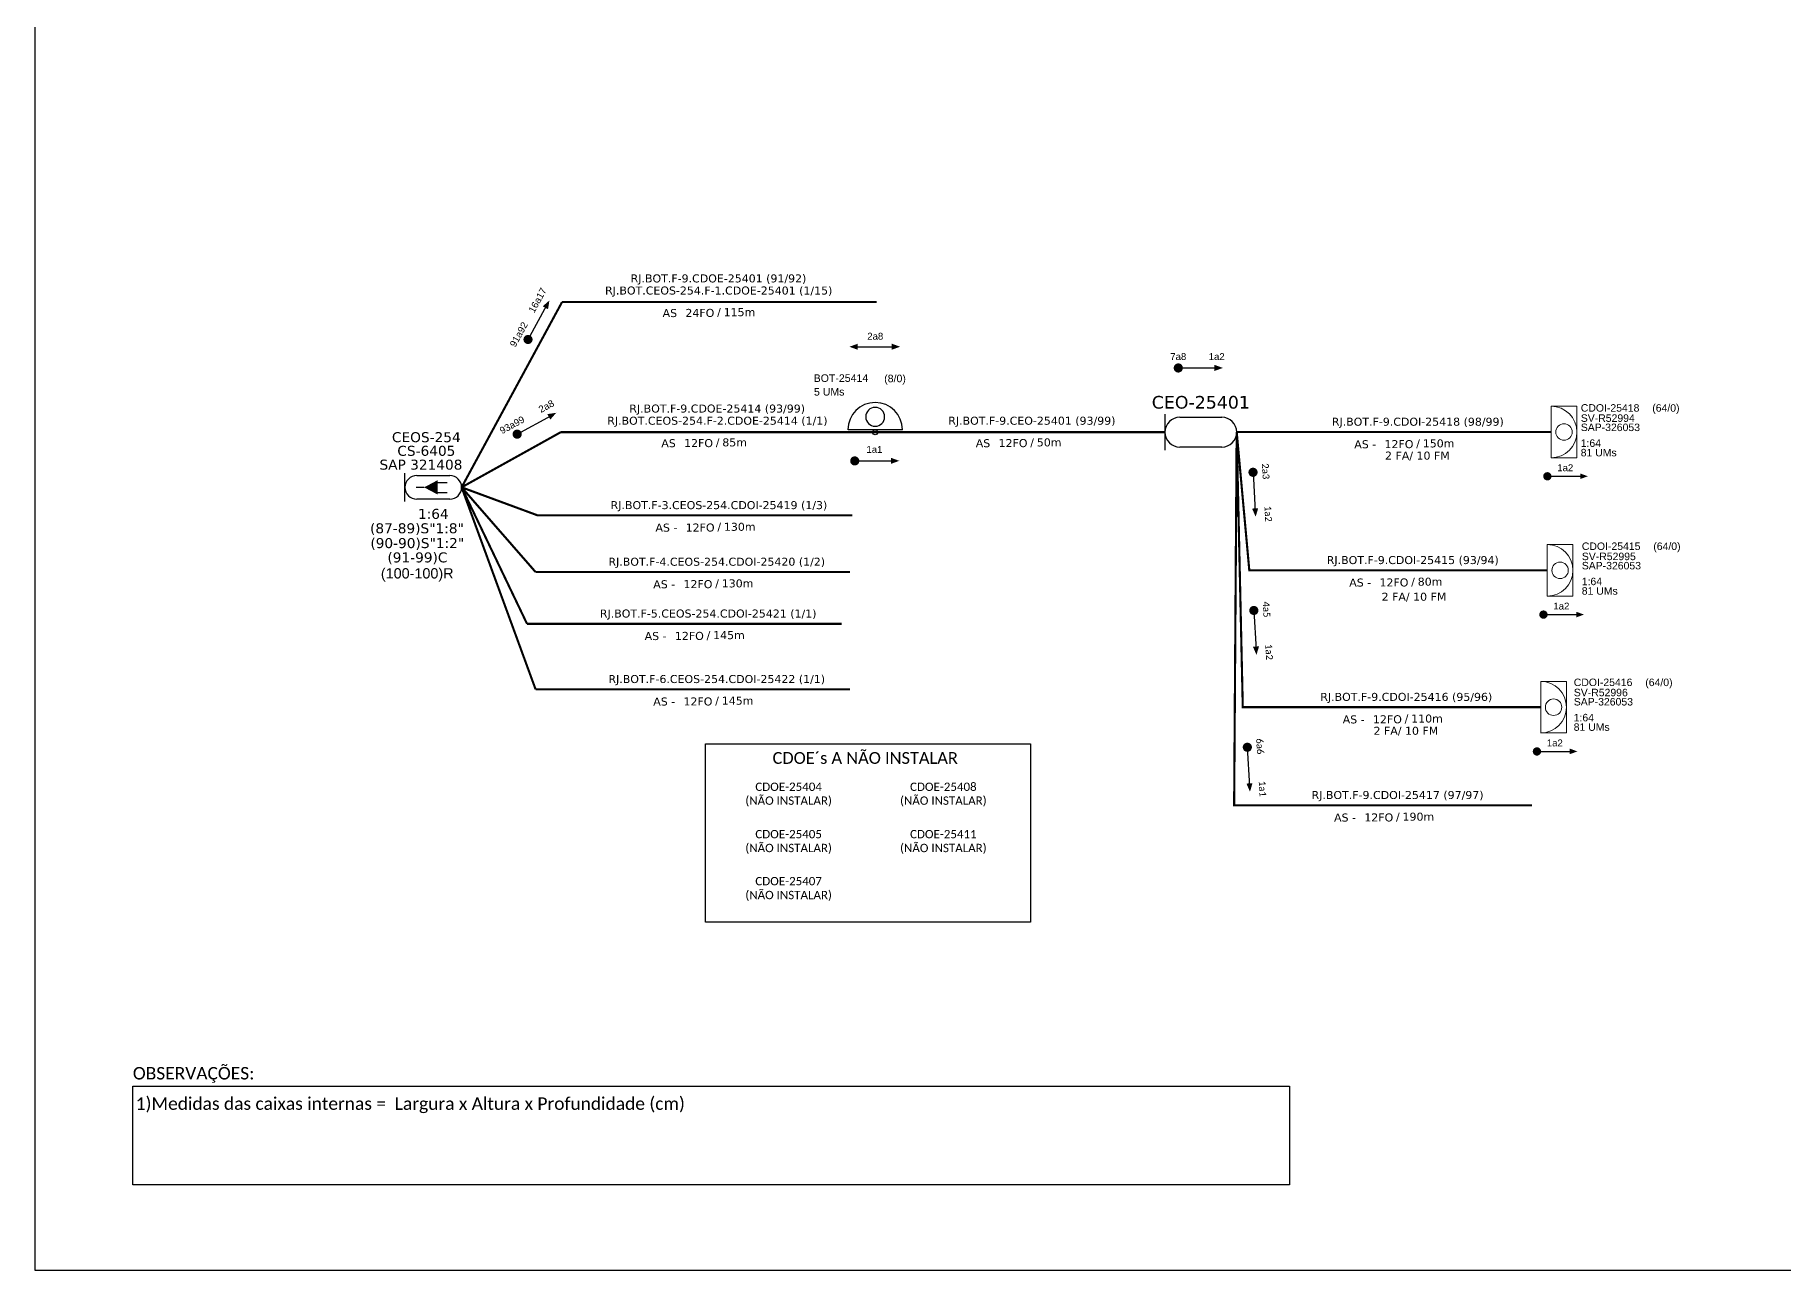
# Model space of a CAD drawing. Extents: x -4 to 1788, y 1 to 595.
# Drawn here: x -3.8 to 416.7, y 1.3 to 298.3 of the extents above; entities that cross this region are included whole.
import ezdxf
from ezdxf.enums import TextEntityAlignment as Align

# ---------------------------------------------------------------- set-up
doc = ezdxf.new("R2010")
doc.units = 0
for name, color, linetype, lineweight in [("20.0-LEGENDA DOS CDO'S", 1, 'Continuous', 0), ('20.1-CDO_INTERIOR', 1, 'Continuous', 0), ('20.2-CDO_POSTE', 1, 'Continuous', 5), ('40.1-ETIQUETAS', 1, 'Continuous', 20)]:
    doc.layers.add(name, color=color, linetype=linetype, lineweight=lineweight)
for name, color, linetype in [('20.4-CEOS', 1, 'Continuous'), ('20.5-CEO', 1, 'Continuous'), ('CAP a instalar', 1, 'Continuous'), ('PROJETO_FTTH', 1, 'Continuous'), ('SETA', 7, 'Continuous'), ('UNIFILAR', 7, 'Continuous')]:
    doc.layers.add(name, color=color, linetype=linetype)
doc.styles.add('ARIAL', font='arial.ttf')
doc.styles.add('MtXpl_Calibri', font='calibri.ttf')
doc.styles.add('siredit', font='verdana.ttf')
doc.styles.add('WMF-Calibri0', font='calibri.ttf')
doc.linetypes.add('FENCELINE1', pattern='A,0.25,-0.1,[133,ltypeshp.shx,S=0.1,R=0,X=-0.1,Y=0],-0.1,1', length=1.45)

# ---------------------------------------------------------------- blocks, each defined once
blk = doc.blocks.new('CEOS_RP_CT_DRT')
at = {"layer": '20.4-CEOS', "color": 0}
for p, q in [((-4.54, 1.19), (-1.19, 1.19)), ((-1.19, -1.19), (-4.54, -1.19))]:
    blk.add_line(p, q, dxfattribs=at)
for points in [[(-5.73, -1.43), (-5.73, 1.44)], [(-3.79, 0), (-4.59, 0)], [(-2.47, 0.48), (-1.45, 0.48)], [(-2.47, -0.52), (-1.45, -0.52)]]:
    blk.add_lwpolyline(points, dxfattribs=at)
blk.add_lwpolyline([(-3.79, 0, 0, 1.47, 0), (-2.41, 0, 1.47, 1.47, 0)], format="xyseb", dxfattribs=at)
for centre, start, end in [((-4.54, 0), 90, 270), ((-1.19, 0), 270, 90)]:
    blk.add_arc(centre, 1.19, start, end, dxfattribs=at)
at = {"layer": '20.4-CEOS', "color": 7, "style": 'siredit'}
for tag, p in [('Nº_DA_CEOS', (-2.86, 5.6)), ('LOCAL', (-2.86, 4.24)), ('SAP', (-2.86, 2.78)), ('RACIO_SPLITAGEM', (-2.86, -1.88)), ('FIBRAS_SPLITTER', (-2.86, -3.58)), ('FIBRAS_TOP_C', (-2.86, -5.08)), ('RESERVA_FINAIS', (-2.86, -6.39))]:
    blk.add_attdef(tag, text='', height=1.01, dxfattribs=at).set_placement(p, align=Align.TOP_CENTER)
blk = doc.blocks.new('ETIQUETA_RS5F')
at = {"layer": '40.1-ETIQUETAS', "color": 0, "style": 'siredit'}
blk.add_text('/', height=1.5, dxfattribs=at).set_placement((1.58, -1.95), align=Align.MIDDLE_RIGHT)
for tag, p in [('ETIQUETA_R_PRIMARIA', (1.21, 4.1)), ('ETIQUETA_R_SECUNDARIA', (1.21, 2.1)), ('F_ATIVAS/F_MORTAS', (1.14, -4.24))]:
    blk.add_attdef(tag, text='', height=1.5, dxfattribs=at).set_placement(p, align=Align.MIDDLE_CENTER)
for tag, p in [('TIPO_CABO', (-6.58, -2.12)), ('CAP_CABO', (0.4, -2.09))]:
    blk.add_attdef(tag, text='', height=1.5, dxfattribs=at).set_placement(p, align=Align.MIDDLE_RIGHT)
blk.add_attdef('METROS', text='', height=1.5, dxfattribs=at).set_placement((2.14, -1.95), align=Align.MIDDLE_LEFT)
for tag, p in [('FUSÃO_1', (0.85, -8.39)), ('FUSÃO_2', (0.85, -10.6)), ('FUSÃO_3', (0.85, -12.93)), ('FUSÃO_4', (0.85, -15.14)), ('FUSÃO_5', (0.85, -17.16))]:
    blk.add_attdef(tag, text='', height=1.5, dxfattribs=at).set_placement(p, align=Align.CENTER)
blk = doc.blocks.new('CDOE-TEXTO PADRÃO')
at = {"layer": "20.0-LEGENDA DOS CDO'S", "color": 0, "style": 'ARIAL'}
for tag, p in [('CDO_N', (0.49, 7.39)), ('CORDOALHA', (0.5, 4.33)), ('SAP', (0.51, 1.67)), ('SPLITER_1', (0.59, -0.91)), ('SPLITER_2', (0.6, -3.55)), ('(XX-XX_F)S', (0.54, -8.29)), ('(XX-XX_L)S', (0.55, -10.83)), ('UMS', (0.55, -13.15))]:
    blk.add_attdef(tag, p, '', height=1.7, rotation=0.118, dxfattribs=at)
blk.add_attdef('FIBRAS_UTILIZADAS', text='', height=1.7, rotation=0.118, dxfattribs=at).set_placement((19.77, 7.43), align=Align.CENTER)
blk = doc.blocks.new('SAN')
at = {"layer": 'SETA'}
blk.add_lwpolyline([(-2.58, 0), (6.02, 0)], dxfattribs=at)
for points in [[(-2.1, -0.66), (-3.93, 0), (-2.1, 0.67)], [(5.33, 0.68), (7.16, 0.01), (5.33, -0.65)]]:
    blk.add_solid(points, dxfattribs=at)

msp = doc.modelspace()

# ---------------------------------------------------------------- linework, layer by layer
for p, q in [((-3.83, 595.26), (-3.83, 1.26)), ((-3.83, 1.26), (837.17, 1.26))]:
    msp.add_line(p, q)
at = {"color": 7}
msp.add_line((204.83, 203.33), (191.75, 203.33), dxfattribs=at)
for points, const_width in [([(114.51, 224.55, 1), (115.04, 225.51, 1)], 1.1), ([(270.65, 218.18, 1), (271.75, 218.18, 1)], 1.1), ([(111.67, 201.99, 1), (112.64, 202.52, 1)], 1.1), ([(192.82, 195.83, 1), (193.92, 195.83, 1)], 1.1), ([(289.14, 193.64, 1), (289.2, 192.54, 1)], 1.1), ([(359.48, 192.13, 1), (360.48, 192.13, 1)], 1), ([(359.48, 192.13, 1), (360.48, 192.13, 1)], 1), ([(289.34, 160.42, 1), (289.4, 159.32, 1)], 1.1), ([(358.54, 158.87, 1), (359.54, 158.87, 1)], 1), ([(358.54, 158.87, 1), (359.54, 158.87, 1)], 1), ([(287.77, 127.52, 1), (287.84, 126.42, 1)], 1.1), ([(356.97, 125.96, 1), (357.97, 125.96, 1)], 1), ([(356.97, 125.96, 1), (357.97, 125.96, 1)], 1)]:
    msp.add_lwpolyline(points, format="xyb", close=True, dxfattribs=dict(const_width=const_width))
at = {"color": 0}
msp.add_lwpolyline([(19.73, 45.46), (297.98, 45.46), (297.98, 21.75), (19.73, 21.75)], close=True, dxfattribs=at)
at = {"color": 7}
for centre, major_axis, start_param, end_param in [((198.29, 203.33), (-4.63, 4.63), 3.926991, 7.068583), ((198.29, 206.44), (1.6, 1.6), 5.497787, 11.780972), ((198.29, 202.73), (-0.428, 0.428), 3.926991, 10.210176)]:
    msp.add_ellipse(centre, major_axis=major_axis, ratio=1, start_param=start_param, end_param=end_param, dxfattribs=at)
at = {"layer": '20.1-CDO_INTERIOR', "color": 1, "lineweight": 18}
msp.add_lwpolyline([(367.08, 196.58), (367.08, 208.97), (360.88, 208.97), (360.88, 196.58)], close=True, dxfattribs=at)
msp.add_circle((363.98, 202.77), 1.98, dxfattribs=at)
msp.add_arc((360.88, 202.77), 6.2, 270, 90, dxfattribs=at)
at = {"layer": '20.5-CEO', "color": 5}
for p, q in [((271.58, 206.32), (281.65, 206.32)), ((281.65, 199.14), (271.58, 199.14))]:
    msp.add_line(p, q, dxfattribs=at)
msp.add_lwpolyline([(267.99, 207.06), (267.99, 198.4)], dxfattribs=at)
for centre, start, end in [((271.58, 202.73), 90, 270), ((281.65, 202.73), 270, 90)]:
    msp.add_arc(centre, 3.59, start, end, dxfattribs=at)
at = {"layer": '40.1-ETIQUETAS', "color": 1}
for points in [[(366.14, 163.31), (366.14, 175.71), (359.94, 175.71), (359.94, 163.31)], [(364.57, 130.41), (364.57, 142.8), (358.37, 142.8), (358.37, 130.41)]]:
    msp.add_lwpolyline(points, close=True, dxfattribs=at)
for centre in [(363.04, 169.51), (361.47, 136.6)]:
    msp.add_circle(centre, 1.98, dxfattribs=at)
for centre in [(359.94, 169.51), (358.37, 136.6)]:
    msp.add_arc(centre, 6.2, 270, 90, dxfattribs=at)
at = {"layer": 'CAP a instalar', "color": 7, "linetype": 'FENCELINE1', "ltscale": 7, "const_width": 0.513}
for points in [[(122.96, 234.03), (98.8, 189.48)], [(198.61, 234.03), (122.96, 234.03)], [(122.64, 202.73), (98.8, 189.48)], [(198.29, 202.73), (122.64, 202.73)], [(267.99, 202.73), (198.3, 202.73)]]:
    msp.add_lwpolyline(points, dxfattribs=at)
at = {"layer": 'CAP a instalar', "color": 8, "linetype": 'FENCELINE1', "ltscale": 7, "const_width": 0.513}
for points in [[(356.29, 113), (284.63, 113), (285.24, 202.79)], [(117.13, 182.72), (98.8, 189.48)], [(116.6, 169.1), (98.8, 189.48)], [(114.54, 156.65), (98.8, 189.48)], [(116.6, 140.89), (98.8, 189.48)], [(192.78, 182.72), (117.13, 182.72)], [(192.25, 169.1), (116.6, 169.1)], [(190.19, 156.65), (114.54, 156.65)], [(192.25, 140.89), (116.6, 140.89)]]:
    msp.add_lwpolyline(points, dxfattribs=at)
at = {"layer": 'CAP a instalar', "color": 1, "linetype": 'FENCELINE1', "ltscale": 7, "const_width": 0.513}
msp.add_lwpolyline([(360.88, 202.77), (285.24, 202.77), (285.24, 202.77)], dxfattribs=at)
at = {"layer": 'CAP a instalar', "linetype": 'FENCELINE1', "ltscale": 7, "const_width": 0.513}
for points in [[(359.94, 169.51), (288.28, 169.51), (285.25, 202.73)], [(358.37, 136.6), (286.71, 136.6), (285.24, 202.73)]]:
    msp.add_lwpolyline(points, dxfattribs=at)
at = {"layer": 'PROJETO_FTTH', "color": 2, "ltscale": 2}
msp.add_lwpolyline([(157.49, 127.78), (235.67, 127.78), (235.62, 84.89), (157.45, 84.89)], close=True, dxfattribs=at)
at = {"layer": 'SETA'}
for points in [[(114.77, 225.03), (119.33, 233.32)], [(271.2, 218.18), (280.66, 218.18)], [(112.16, 202.26), (120.46, 206.78)], [(193.37, 195.83), (202.83, 195.83)], [(289.17, 193.09), (289.71, 183.65)], [(359.98, 192.13), (368.58, 192.13)], [(359.98, 192.13), (368.58, 192.13)], [(289.37, 159.87), (289.92, 150.43)], [(359.04, 158.87), (367.64, 158.87)], [(359.04, 158.87), (367.64, 158.87)], [(287.8, 126.97), (288.35, 117.53)], [(357.47, 125.96), (366.07, 125.96)], [(357.47, 125.96), (366.07, 125.96)]]:
    msp.add_lwpolyline(points, dxfattribs=at)
for points in [[(118.31, 233.01), (119.92, 234.42), (119.59, 232.3)], [(279.9, 218.93), (281.91, 218.19), (279.9, 217.46)], [(119.43, 207.08), (121.56, 207.4), (120.14, 205.79)], [(202.07, 196.58), (204.09, 195.85), (202.07, 195.12)], [(367.89, 192.81), (369.72, 192.14), (367.89, 191.48)], [(367.89, 192.81), (369.72, 192.14), (367.89, 191.48)], [(290.42, 184.45), (289.8, 182.4), (288.95, 184.37)], [(366.95, 159.55), (368.78, 158.88), (366.95, 158.21)], [(366.95, 159.55), (368.78, 158.88), (366.95, 158.21)], [(290.62, 151.23), (290, 149.18), (289.16, 151.15)], [(365.38, 126.64), (367.21, 125.97), (365.38, 125.31)], [(365.38, 126.64), (367.21, 125.97), (365.38, 125.31)], [(289.05, 118.33), (288.44, 116.27), (287.59, 118.24)]]:
    msp.add_solid(points, dxfattribs=at)

# ---------------------------------------------------------------- block references
at = {"layer": '20.2-CDO_POSTE', "color": 7}
ref = msp.add_blockref('CDOE-TEXTO PADRÃO', (191.29, 202.65), dxfattribs=dict(at, xscale=1.069200003147125, yscale=1.069200003147125, zscale=1.069200003147125))
ref.add_attrib('CDO_N', 'BOT-25414', (183.49, 214.82), dxfattribs={"layer": "20.0-LEGENDA DOS CDO'S", "color": 0, "height": 1.817, "rotation": 0.118, "style": 'ARIAL'})
ref.add_attrib('CORDOALHA', '5 UMs', (183.56, 211.54), dxfattribs={"layer": "20.0-LEGENDA DOS CDO'S", "color": 0, "height": 1.817, "rotation": 0.118, "style": 'ARIAL'})
ref.add_attrib('FIBRAS_UTILIZADAS', '       (8/0)', dxfattribs={"layer": "20.0-LEGENDA DOS CDO'S", "color": 0, "height": 1.8175, "rotation": 0.118, "style": 'ARIAL'}).set_placement((200.59, 214.74), align=Align.CENTER)
at = {"layer": '20.4-CEOS', "color": 7}
ref = msp.add_blockref('CEOS_RP_CT_DRT', (98.8, 189.47), dxfattribs=dict(at, xscale=2.37783237695694, yscale=2.37783237695694, zscale=2.37783237695694))
ref.add_attrib('Nº_DA_CEOS', 'CEOS-254', dxfattribs={"color": 7, "height": 2.401, "style": 'siredit'}).set_placement((90.31, 202.74), align=Align.TOP_CENTER)
ref.add_attrib('LOCAL', 'CS-6405', dxfattribs={"color": 7, "height": 2.401, "style": 'siredit'}).set_placement((90.32, 199.46), align=Align.TOP_CENTER)
ref.add_attrib('SAP', 'SAP 321408', dxfattribs={"color": 7, "height": 2.401, "style": 'siredit'}).set_placement((89.02, 196.13), align=Align.TOP_CENTER)
ref.add_attrib('RACIO_SPLITAGEM', '1:64', dxfattribs={"color": 7, "height": 2.401, "style": 'siredit'}).set_placement((91.99, 184.3), align=Align.TOP_CENTER)
ref.add_attrib('FIBRAS_SPLITTER', '(87-89)S"1:8"', dxfattribs={"color": 7, "height": 2.4008, "style": 'siredit'}).set_placement((88.05, 180.83), align=Align.TOP_CENTER)
ref.add_attrib('FIBRAS_TOP_C', '(90-90)S"1:2"', dxfattribs={"color": 7, "height": 2.4008, "style": 'siredit'}).set_placement((88.13, 177.27), align=Align.TOP_CENTER)
ref.add_attrib('RESERVA_FINAIS', '(91-99)C', dxfattribs={"color": 7, "height": 2.401, "style": 'siredit'}).set_placement((88.17, 173.83), align=Align.TOP_CENTER)
at = {"layer": '40.1-ETIQUETAS', "color": 7}
ref = msp.add_blockref('ETIQUETA_RS5F', (159.12, 234.11), dxfattribs=dict(at, xscale=1.283039983498747, yscale=1.283039983498747, zscale=1.283039983498747))
ref.add_attrib('ETIQUETA_R_PRIMARIA', 'RJ.BOT.F-9.CDOE-25401 (91/92)', dxfattribs={"color": 0, "height": 1.9246, "style": 'siredit'}).set_placement((160.59, 239.72), align=Align.MIDDLE_CENTER)
ref.add_attrib('ETIQUETA_R_SECUNDARIA', 'RJ.BOT.CEOS-254.F-1.CDOE-25401 (1/15)', dxfattribs={"color": 0, "height": 1.9246, "style": 'siredit'}).set_placement((160.64, 236.81), align=Align.MIDDLE_CENTER)
ref.add_attrib('TIPO_CABO', 'AS', dxfattribs={"color": 0, "height": 1.925, "style": 'siredit'}).set_placement((150.63, 231.39), align=Align.MIDDLE_RIGHT)
ref.add_attrib('CAP_CABO', '24FO', dxfattribs={"color": 0, "height": 1.925, "style": 'siredit'}).set_placement((159.59, 231.42), align=Align.MIDDLE_RIGHT)
ref.add_attrib('METROS', '115m', dxfattribs={"color": 0, "height": 1.925, "style": 'siredit'}).set_placement((161.83, 231.6), align=Align.MIDDLE_LEFT)
ref = msp.add_blockref('ETIQUETA_RS5F', (158.8, 202.8), dxfattribs=dict(at, xscale=1.283039983498747, yscale=1.283039983498747, zscale=1.283039983498747))
ref.add_attrib('ETIQUETA_R_PRIMARIA', 'RJ.BOT.F-9.CDOE-25414 (93/99)', dxfattribs={"color": 0, "height": 1.9246, "style": 'siredit'}).set_placement((160.27, 208.42), align=Align.MIDDLE_CENTER)
ref.add_attrib('ETIQUETA_R_SECUNDARIA', 'RJ.BOT.CEOS-254.F-2.CDOE-25414 (1/1)', dxfattribs={"color": 0, "height": 1.9246, "style": 'siredit'}).set_placement((160.32, 205.5), align=Align.MIDDLE_CENTER)
ref.add_attrib('TIPO_CABO', 'AS', dxfattribs={"color": 0, "height": 1.925, "style": 'siredit'}).set_placement((150.31, 200.09), align=Align.MIDDLE_RIGHT)
ref.add_attrib('CAP_CABO', '12FO', dxfattribs={"color": 0, "height": 1.925, "style": 'siredit'}).set_placement((159.27, 200.12), align=Align.MIDDLE_RIGHT)
ref.add_attrib('METROS', '85m', dxfattribs={"color": 0, "height": 1.925, "style": 'siredit'}).set_placement((161.51, 200.29), align=Align.MIDDLE_LEFT)
ref = msp.add_blockref('ETIQUETA_RS5F', (234.45, 202.8), dxfattribs=dict(at, xscale=1.283039983498747, yscale=1.283039983498747, zscale=1.283039983498747))
ref.add_attrib('ETIQUETA_R_SECUNDARIA', 'RJ.BOT.F-9.CEO-25401 (93/99)', dxfattribs={"color": 0, "height": 1.9246, "style": 'siredit'}).set_placement((235.97, 205.5), align=Align.MIDDLE_CENTER)
ref.add_attrib('TIPO_CABO', 'AS', dxfattribs={"color": 0, "height": 1.925, "style": 'siredit'}).set_placement((225.96, 200.09), align=Align.MIDDLE_RIGHT)
ref.add_attrib('CAP_CABO', '12FO', dxfattribs={"color": 0, "height": 1.925, "style": 'siredit'}).set_placement((234.92, 200.12), align=Align.MIDDLE_RIGHT)
ref.add_attrib('METROS', '50m', dxfattribs={"color": 0, "height": 1.925, "style": 'siredit'}).set_placement((237.16, 200.29), align=Align.MIDDLE_LEFT)
at = {"layer": '40.1-ETIQUETAS', "color": 1}
ref = msp.add_blockref('ETIQUETA_RS5F', (327.29, 202.56), dxfattribs=dict(at, xscale=1.283039983498747, yscale=1.283039983498747, zscale=1.283039983498747))
ref.add_attrib('ETIQUETA_R_SECUNDARIA', 'RJ.BOT.F-9.CDOI-25418 (98/99)', dxfattribs={"color": 0, "height": 1.9246, "style": 'siredit'}).set_placement((328.81, 205.26), align=Align.MIDDLE_CENTER)
ref.add_attrib('TIPO_CABO', 'AS -', dxfattribs={"color": 0, "height": 1.925, "style": 'siredit'}).set_placement((318.8, 199.84), align=Align.MIDDLE_RIGHT)
ref.add_attrib('CAP_CABO', '12FO', dxfattribs={"color": 0, "height": 1.925, "style": 'siredit'}).set_placement((327.76, 199.87), align=Align.MIDDLE_RIGHT)
ref.add_attrib('METROS', '150m', dxfattribs={"color": 0, "height": 1.925, "style": 'siredit'}).set_placement((330, 200.05), align=Align.MIDDLE_LEFT)
ref.add_attrib('F_ATIVAS/F_MORTAS', '2 FA/ 10 FM', dxfattribs={"color": 0, "height": 1.9246, "style": 'siredit'}).set_placement((328.71, 197.11), align=Align.MIDDLE_CENTER)
at = {"layer": '40.1-ETIQUETAS', "color": 8}
ref = msp.add_blockref('ETIQUETA_RS5F', (159.18, 182.5), dxfattribs=dict(at, xscale=1.283039983498747, yscale=1.283039983498747, zscale=1.283039983498747))
ref.add_attrib('ETIQUETA_R_SECUNDARIA', 'RJ.BOT.F-3.CEOS-254.CDOI-25419 (1/3)', dxfattribs={"color": 0, "height": 1.9246, "style": 'siredit'}).set_placement((160.7, 185.2), align=Align.MIDDLE_CENTER)
ref.add_attrib('TIPO_CABO', 'AS -', dxfattribs={"color": 0, "height": 1.925, "style": 'siredit'}).set_placement((150.7, 179.79), align=Align.MIDDLE_RIGHT)
ref.add_attrib('CAP_CABO', '12FO', dxfattribs={"color": 0, "height": 1.925, "style": 'siredit'}).set_placement((159.65, 179.81), align=Align.MIDDLE_RIGHT)
ref.add_attrib('METROS', '130m', dxfattribs={"color": 0, "height": 1.925, "style": 'siredit'}).set_placement((161.89, 179.99), align=Align.MIDDLE_LEFT)
ref = msp.add_blockref('ETIQUETA_RS5F', (158.66, 168.89), dxfattribs=dict(at, xscale=1.283039983498747, yscale=1.283039983498747, zscale=1.283039983498747))
ref.add_attrib('ETIQUETA_R_SECUNDARIA', 'RJ.BOT.F-4.CEOS-254.CDOI-25420 (1/2)', dxfattribs={"color": 0, "height": 1.9246, "style": 'siredit'}).set_placement((160.17, 171.59), align=Align.MIDDLE_CENTER)
ref.add_attrib('TIPO_CABO', 'AS -', dxfattribs={"color": 0, "height": 1.925, "style": 'siredit'}).set_placement((150.17, 166.17), align=Align.MIDDLE_RIGHT)
ref.add_attrib('CAP_CABO', '12FO', dxfattribs={"color": 0, "height": 1.925, "style": 'siredit'}).set_placement((159.13, 166.2), align=Align.MIDDLE_RIGHT)
ref.add_attrib('METROS', '130m', dxfattribs={"color": 0, "height": 1.925, "style": 'siredit'}).set_placement((161.37, 166.38), align=Align.MIDDLE_LEFT)
at = {"layer": '40.1-ETIQUETAS', "color": 1}
ref = msp.add_blockref('ETIQUETA_RS5F', (326.08, 169.29), dxfattribs=dict(at, xscale=1.283039983498747, yscale=1.283039983498747, zscale=1.283039983498747))
ref.add_attrib('ETIQUETA_R_SECUNDARIA', 'RJ.BOT.F-9.CDOI-25415 (93/94)', dxfattribs={"color": 0, "height": 1.9246, "style": 'siredit'}).set_placement((327.6, 171.99), align=Align.MIDDLE_CENTER)
ref.add_attrib('TIPO_CABO', 'AS -', dxfattribs={"color": 0, "height": 1.925, "style": 'siredit'}).set_placement((317.59, 166.58), align=Align.MIDDLE_RIGHT)
ref.add_attrib('CAP_CABO', '12FO', dxfattribs={"color": 0, "height": 1.925, "style": 'siredit'}).set_placement((326.55, 166.61), align=Align.MIDDLE_RIGHT)
ref.add_attrib('METROS', '80m', dxfattribs={"color": 0, "height": 1.925, "style": 'siredit'}).set_placement((328.79, 166.79), align=Align.MIDDLE_LEFT)
ref.add_attrib('FUSÃO_1', '2 FA/ 10 FM', dxfattribs={"color": 0, "height": 1.9246, "style": 'siredit'}).set_placement((327.89, 162.21), align=Align.CENTER)
at = {"layer": '40.1-ETIQUETAS', "color": 8}
ref = msp.add_blockref('ETIQUETA_RS5F', (156.59, 156.43), dxfattribs=dict(at, xscale=1.283039983498747, yscale=1.283039983498747, zscale=1.283039983498747))
ref.add_attrib('ETIQUETA_R_SECUNDARIA', 'RJ.BOT.F-5.CEOS-254.CDOI-25421 (1/1)', dxfattribs={"color": 0, "height": 1.9246, "style": 'siredit'}).set_placement((158.11, 159.13), align=Align.MIDDLE_CENTER)
ref.add_attrib('TIPO_CABO', 'AS -', dxfattribs={"color": 0, "height": 1.925, "style": 'siredit'}).set_placement((148.1, 153.72), align=Align.MIDDLE_RIGHT)
ref.add_attrib('CAP_CABO', '12FO', dxfattribs={"color": 0, "height": 1.925, "style": 'siredit'}).set_placement((157.06, 153.75), align=Align.MIDDLE_RIGHT)
ref.add_attrib('METROS', '145m', dxfattribs={"color": 0, "height": 1.925, "style": 'siredit'}).set_placement((159.3, 153.93), align=Align.MIDDLE_LEFT)
ref = msp.add_blockref('ETIQUETA_RS5F', (158.66, 140.68), dxfattribs=dict(at, xscale=1.283039983498747, yscale=1.283039983498747, zscale=1.283039983498747))
ref.add_attrib('ETIQUETA_R_SECUNDARIA', 'RJ.BOT.F-6.CEOS-254.CDOI-25422 (1/1)', dxfattribs={"color": 0, "height": 1.9246, "style": 'siredit'}).set_placement((160.17, 143.38), align=Align.MIDDLE_CENTER)
ref.add_attrib('TIPO_CABO', 'AS -', dxfattribs={"color": 0, "height": 1.925, "style": 'siredit'}).set_placement((150.17, 137.97), align=Align.MIDDLE_RIGHT)
ref.add_attrib('CAP_CABO', '12FO', dxfattribs={"color": 0, "height": 1.925, "style": 'siredit'}).set_placement((159.13, 137.99), align=Align.MIDDLE_RIGHT)
ref.add_attrib('METROS', '145m', dxfattribs={"color": 0, "height": 1.925, "style": 'siredit'}).set_placement((161.37, 138.17), align=Align.MIDDLE_LEFT)
at = {"layer": '40.1-ETIQUETAS', "color": 1}
ref = msp.add_blockref('ETIQUETA_RS5F', (324.51, 136.39), dxfattribs=dict(at, xscale=1.283039983498747, yscale=1.283039983498747, zscale=1.283039983498747))
ref.add_attrib('ETIQUETA_R_SECUNDARIA', 'RJ.BOT.F-9.CDOI-25416 (95/96)', dxfattribs={"color": 0, "height": 1.9246, "style": 'siredit'}).set_placement((326.03, 139.09), align=Align.MIDDLE_CENTER)
ref.add_attrib('TIPO_CABO', 'AS -', dxfattribs={"color": 0, "height": 1.925, "style": 'siredit'}).set_placement((316.02, 133.67), align=Align.MIDDLE_RIGHT)
ref.add_attrib('CAP_CABO', '12FO', dxfattribs={"color": 0, "height": 1.925, "style": 'siredit'}).set_placement((324.98, 133.7), align=Align.MIDDLE_RIGHT)
ref.add_attrib('METROS', '110m', dxfattribs={"color": 0, "height": 1.925, "style": 'siredit'}).set_placement((327.22, 133.88), align=Align.MIDDLE_LEFT)
ref.add_attrib('F_ATIVAS/F_MORTAS', '2 FA/ 10 FM', dxfattribs={"color": 0, "height": 1.9246, "style": 'siredit'}).set_placement((325.94, 130.94), align=Align.MIDDLE_CENTER)
at = {"layer": '40.1-ETIQUETAS', "color": 8}
ref = msp.add_blockref('ETIQUETA_RS5F', (322.43, 112.79), dxfattribs=dict(at, xscale=1.283039983498747, yscale=1.283039983498747, zscale=1.283039983498747))
ref.add_attrib('ETIQUETA_R_SECUNDARIA', 'RJ.BOT.F-9.CDOI-25417 (97/97)', dxfattribs={"color": 0, "height": 1.9246, "style": 'siredit'}).set_placement((323.94, 115.49), align=Align.MIDDLE_CENTER)
ref.add_attrib('TIPO_CABO', 'AS -', dxfattribs={"color": 0, "height": 1.925, "style": 'siredit'}).set_placement((313.94, 110.07), align=Align.MIDDLE_RIGHT)
ref.add_attrib('CAP_CABO', '12FO', dxfattribs={"color": 0, "height": 1.925, "style": 'siredit'}).set_placement((322.9, 110.1), align=Align.MIDDLE_RIGHT)
ref.add_attrib('METROS', '190m', dxfattribs={"color": 0, "height": 1.925, "style": 'siredit'}).set_placement((325.13, 110.28), align=Align.MIDDLE_LEFT)
at = {"layer": 'UNIFILAR', "color": 5, "lineweight": -3, "xscale": 1.1, "yscale": 1.1, "zscale": 1.1}
msp.add_blockref('SAN', (196.41, 223.28), dxfattribs=at)

# ---------------------------------------------------------------- texts
at = {"style": 'ARIAL'}
for s, rotation, p in [('16a17', 61.1853, (117.79, 234.07)), ('91a92', 61.1853, (113.27, 225.85)), ('2a8', 28.5903, (119.57, 208.25)), ('93a99', 28.5903, (111.33, 203.76))]:
    msp.add_text(s, height=1.65, rotation=rotation, dxfattribs=at).set_placement(p, align=Align.CENTER)
for s, height, p in [('2a8', 1.65, (198.3, 224.99)), ('7a8', 1.65, (271.19, 220.1)), ('1a2', 1.65, (280.43, 220.1)), ('1a2', 1.65, (364.28, 193.36)), ('(100-100)R', 2.475, (88.12, 167.56)), ('1a2', 1.65, (363.34, 160.1)), ('1a2', 1.65, (361.77, 127.19))]:
    msp.add_text(s, height=height, dxfattribs=at).set_placement(p, align=Align.CENTER)
at = {"color": 7, "style": 'ARIAL'}
msp.add_text('1a1', height=1.65, dxfattribs=at).set_placement((198.1, 197.76), align=Align.CENTER)
for s, style, p in [('OBSERVAÇÕES:', 'WMF-Calibri0', (19.71, 47.08)), ('1)Medidas das caixas internas =  Largura x Altura x Profundidade (cm)', 'MtXpl_Calibri', (20.4, 39.78))]:
    msp.add_text(s, height=3, dxfattribs=dict(style=style)).set_placement(p)
at = {"char_height": 1.65, "width": 27.8947, "attachment_point": 5, "rotation": 273.3058}
for s, insert in [('{\\fCalibri|b0|i0|c0|p34;\\C7;2a3}', (292.21, 193.34)), ('{\\fCalibri|b0|i0|c0|p34;\\C7;1a2}', (292.83, 183.11)), ('{\\fCalibri|b0|i0|c0|p34;\\C7;4a5}', (292.41, 160.12)), ('{\\fCalibri|b0|i0|c0|p34;\\C7;1a2}', (293.04, 149.89)), ('{\\fCalibri|b0|i0|c0|p34;\\C7;6a6}', (290.85, 127.21)), ('{\\fCalibri|b0|i0|c0|p34;\\C7;1a1}', (291.47, 116.98))]:
    msp.add_mtext(s, dxfattribs=dict(at, insert=insert))
at = {"attachment_point": 5}
for s, insert, char_height, width in [('{\\fCalibri|b0|i0|c0|p34;\\C2;CDOE´s A NÃO INSTALAR}', (195.88, 124.38, -0.57), 2.8346, 66.5848), ('{\\fCalibri|b0|i0|c0|p34;\\C7;CDOE-25404\\P(NÃO INSTALAR)}', (177.46, 115.59, 0.45), 2, 21.8953), ('{\\fCalibri|b0|i0|c0|p34;\\C7;CDOE-25408\\P(NÃO INSTALAR)}', (214.68, 115.59, 0.45), 2, 21.8953), ('{\\fCalibri|b0|i0|c0|p34;\\C7;CDOE-25405\\P(NÃO INSTALAR)}', (177.46, 104.2, 0.45), 2, 21.8953), ('{\\fCalibri|b0|i0|c0|p34;\\C7;CDOE-25411\\P(NÃO INSTALAR)}', (214.68, 104.2, 0.45), 2, 21.8953), ('{\\fCalibri|b0|i0|c0|p34;\\C7;CDOE-25407\\P(NÃO INSTALAR)}', (177.46, 92.89, 0.45), 2, 21.8953)]:
    msp.add_mtext(s, dxfattribs=dict(at, insert=insert, char_height=char_height, width=width))
at = {"layer": "20.0-LEGENDA DOS CDO'S", "color": 1, "style": 'ARIAL'}
for s, p in [('SV-R52994', (368.02, 205.23)), ('CDOI-25418', (368.02, 207.68)), ('SAP-326053', (368.02, 203.01)), ('81 UMs', (368, 196.93)), ('1:64', (368, 199.21)), ('CDOI-25415', (368.27, 174.42)), ('SV-R52995', (368.27, 171.97)), ('SAP-326053', (368.26, 169.75)), ('81 UMs', (368.25, 163.67)), ('1:64', (368.25, 165.95)), ('CDOI-25416', (366.33, 141.69)), ('SAP-326053', (366.33, 137.02)), ('SV-R52996', (366.34, 139.24)), ('1:64', (366.31, 133.21)), ('81 UMs', (366.31, 130.93))]:
    msp.add_text(s, height=1.798, rotation=359.9724, dxfattribs=at).set_placement(p)
for p in [(385.35, 207.67), (385.6, 174.41), (383.67, 141.68)]:
    msp.add_text('         (64/0)', height=1.7982, rotation=359.9724, dxfattribs=at).set_placement(p, align=Align.CENTER)
at = {"layer": '20.5-CEO', "color": 5, "style": 'siredit'}
msp.add_attdef('CEO-25401', text='SAP 324607', height=3.041, dxfattribs=at).set_placement((276.62, 211.45), align=Align.TOP_CENTER)

doc.saveas('drawing.dxf')
